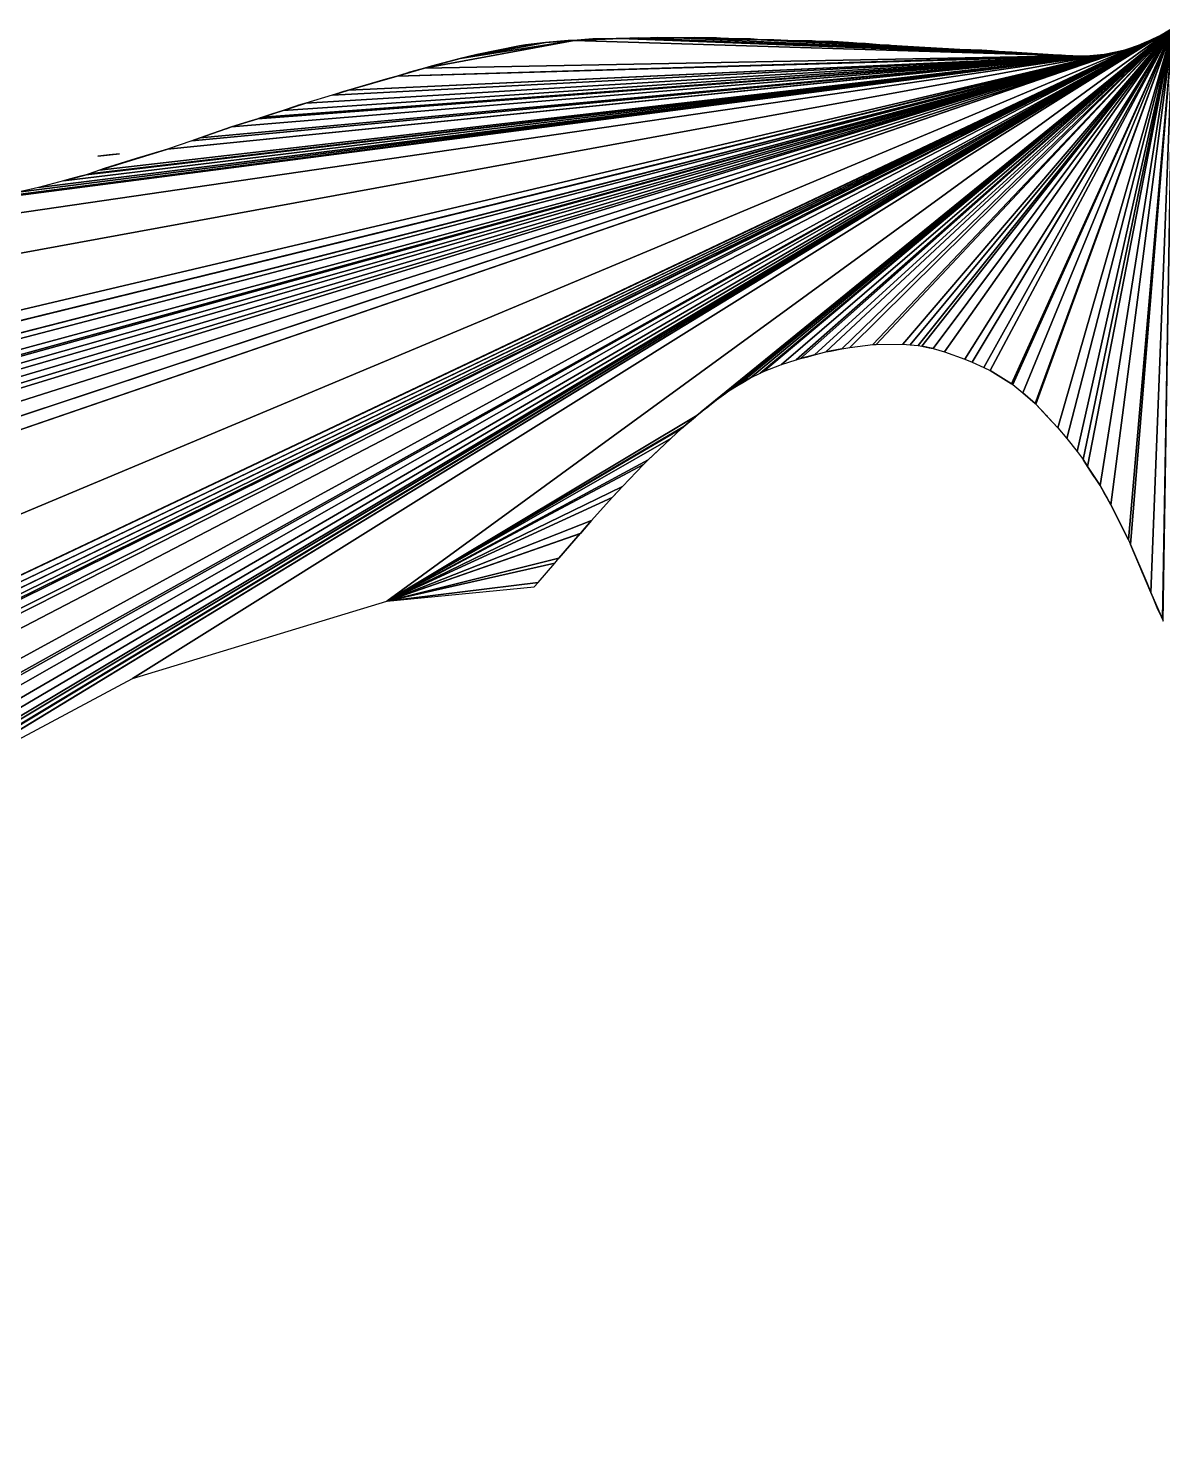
# Model space of a CAD drawing. Extents: x -95 to 96, y -89 to 94.
# Drawn here: x -28.5 to 23.4, y 22.3 to 87 of the extents above; entities that cross this region are included whole.
import ezdxf

# ---------------------------------------------------------------- set-up
doc = ezdxf.new("R2010")
doc.units = 0

msp = doc.modelspace()

# ---------------------------------------------------------------- linework, layer by layer
for points in [[(23.885, 87.041, 106), (-82.105, 22.967, 106), (-82.465, 22.338, 106)], [(23.885, 87.041, 106), (-82.465, 22.338, 106), (-34.445, 51.551, 106)], [(23.885, 87.041, 106), (-82.06, 23.062, 106), (-82.105, 22.967, 106)], [(23.885, 87.041, 106), (23.869, 87.032, 106), (-82.06, 23.062, 106)], [(23.869, 87.032, 106), (-81.797, 23.673, 106), (-82.06, 23.062, 106)], [(23.869, 87.032, 106), (23.34, 86.718, 106), (-81.797, 23.673, 106)], [(23.34, 86.718, 106), (-81.634, 24.057, 106), (-81.797, 23.673, 106)], [(23.34, 86.718, 106), (-81.259, 25.068, 106), (-81.634, 24.057, 106)], [(23.34, 86.718, 106), (-80.909, 26.137, 106), (-81.259, 25.068, 106)], [(23.34, 86.718, 106), (-80.507, 27.557, 106), (-80.909, 26.137, 106)], [(23.34, 86.718, 106), (-80.244, 28.601, 106), (-80.507, 27.557, 106)], [(23.34, 86.718, 106), (-80.179, 28.877, 106), (-80.244, 28.601, 106)], [(23.34, 86.718, 106), (-79.852, 30.328, 106), (-80.179, 28.877, 106)], [(23.34, 86.718, 106), (-79.184, 33.397, 106), (-79.852, 30.328, 106)], [(23.34, 86.718, 106), (-78.704, 35.001, 106), (-79.184, 33.397, 106)], [(23.34, 86.718, 106), (-78.543, 35.523, 106), (-78.704, 35.001, 106)], [(23.34, 86.718, 106), (-78.332, 36.429, 106), (-78.543, 35.523, 106)], [(23.34, 86.718, 106), (-78.314, 36.586, 106), (-78.332, 36.429, 106)], [(23.34, 86.718, 106), (-78.283, 36.951, 106), (-78.314, 36.586, 106)], [(23.34, 86.718, 106), (-78.276, 37.473, 106), (-78.283, 36.951, 106)], [(23.34, 86.718, 106), (22.956, 86.537, 106), (-78.276, 37.473, 106)], [(23.885, 87.041, 106), (-34.445, 51.551, 106), (-23.726, 57.281, 106)], [(23.885, 87.041, 106), (-23.726, 57.281, 106), (-12.096, 60.809, 106)], [(23.885, 87.041, 106), (-12.096, 60.809, 106), (2.09, 69.308, 106)], [(23.885, 87.041, 106), (2.09, 69.308, 106), (2.302, 69.478, 106)], [(23.885, 87.041, 106), (2.302, 69.478, 106), (2.484, 69.62, 106)], [(23.885, 87.041, 106), (2.484, 69.62, 106), (2.994, 70.034, 106)], [(23.885, 87.041, 106), (2.994, 70.034, 106), (3.515, 70.41, 106)], [(23.885, 87.041, 106), (3.515, 70.41, 106), (3.633, 70.487, 106)], [(23.885, 87.041, 106), (3.633, 70.487, 106), (3.987, 70.708, 106)], [(23.885, 87.041, 106), (3.987, 70.708, 106), (4.555, 71.037, 106)], [(23.885, 87.041, 106), (4.555, 71.037, 106), (5.001, 71.26, 106)], [(23.885, 87.041, 106), (5.001, 71.26, 106), (5.154, 71.324, 106)], [(23.885, 87.041, 106), (5.154, 71.324, 106), (5.974, 71.643, 106)], [(23.885, 87.041, 106), (5.974, 71.643, 106), (6.647, 71.867, 106)], [(23.885, 87.041, 106), (6.647, 71.867, 106), (6.844, 71.921, 106)], [(23.885, 87.041, 106), (6.844, 71.921, 106), (7.483, 72.091, 106)], [(23.885, 87.041, 106), (7.483, 72.091, 106), (7.996, 72.224, 106)], [(23.885, 87.041, 106), (7.996, 72.224, 106), (8.734, 72.368, 106)], [(23.885, 87.041, 106), (8.734, 72.368, 106), (9.104, 72.432, 106)], [(23.885, 87.041, 106), (9.104, 72.432, 106), (10.157, 72.565, 106)], [(23.885, 87.041, 106), (10.157, 72.565, 106), (10.3, 72.571, 106)], [(23.885, 87.041, 106), (10.3, 72.571, 106), (11.523, 72.582, 106)], [(23.885, 87.041, 106), (11.523, 72.582, 106), (11.866, 72.552, 106)], [(23.885, 87.041, 106), (11.866, 72.552, 106), (12.219, 72.516, 106)], [(23.885, 87.041, 106), (12.219, 72.516, 106), (12.388, 72.495, 106)], [(23.885, 87.041, 106), (12.388, 72.495, 106), (12.909, 72.382, 106)], [(23.885, 87.041, 106), (12.909, 72.382, 106), (13.431, 72.231, 106)], [(23.885, 87.041, 106), (13.431, 72.231, 106), (14.364, 71.9, 106)], [(23.885, 87.041, 106), (14.364, 71.9, 106), (14.699, 71.762, 106)], [(23.885, 87.041, 106), (14.699, 71.762, 106), (15.226, 71.519, 106)], [(23.885, 87.041, 106), (15.226, 71.519, 106), (15.519, 71.377, 106)], [(23.885, 87.041, 106), (15.519, 71.377, 106), (16.5, 70.77, 106)], [(23.885, 87.041, 106), (16.5, 70.77, 106), (16.563, 70.727, 106)], [(23.885, 87.041, 106), (16.563, 70.727, 106), (17.018, 70.352, 106)], [(23.885, 87.041, 106), (17.018, 70.352, 106), (17.577, 69.86, 106)], [(23.885, 87.041, 106), (17.577, 69.86, 106), (17.61, 69.83, 106)], [(23.885, 87.041, 106), (17.61, 69.83, 106), (18.625, 68.758, 106)], [(23.885, 87.041, 106), (18.625, 68.758, 106), (19.03, 68.264, 106)], [(23.885, 87.041, 106), (19.03, 68.264, 106), (19.505, 67.66, 106)], [(23.885, 87.041, 106), (19.505, 67.66, 106), (19.775, 67.301, 106)], [(23.885, 87.041, 106), (19.775, 67.301, 106), (19.978, 66.98, 106)], [(23.885, 87.041, 106), (19.978, 66.98, 106), (20.557, 66.105, 106)], [(23.885, 87.041, 106), (20.557, 66.105, 106), (21.043, 65.222, 106)], [(23.885, 87.041, 106), (21.043, 65.222, 106), (21.846, 63.631, 106)], [(23.885, 87.041, 106), (21.846, 63.631, 106), (21.947, 63.405, 106)], [(23.885, 87.041, 106), (21.947, 63.405, 106), (22.88, 61.214, 106)], [(23.885, 87.041, 106), (22.88, 61.214, 106), (23.401, 59.986, 106)], [(23.885, 87.041, 106), (23.401, 59.986, 106), (23.435, 59.903, 106)], [(22.294, 86.246, 106), (-77.945, 51.793, 106), (-79.492, 43.572, 106)], [(22.294, 86.246, 106), (-79.492, 43.572, 106), (-78.412, 38.517, 106)], [(22.825, 86.478, 106), (22.294, 86.246, 106), (-78.412, 38.517, 106)], [(22.825, 86.478, 106), (-78.412, 38.517, 106), (-78.328, 37.995, 106)], [(22.956, 86.537, 106), (22.825, 86.478, 106), (-78.328, 37.995, 106)], [(22.956, 86.537, 106), (-78.328, 37.995, 106), (-78.276, 37.473, 106)], [(22.294, 86.246, 106), (21.782, 86.072, 106), (-77.945, 51.793, 106)], [(21.782, 86.072, 106), (-77.105, 53.315, 106), (-77.945, 51.793, 106)], [(21.782, 86.072, 106), (21.668, 86.036, 106), (-77.105, 53.315, 106)], [(-3.518, 86.488, 106), (-8.73, 85.652, 106), (-10.371, 85.208, 106)], [(19.172, 85.774, 106), (-3.518, 86.488, 106), (-10.371, 85.208, 106)], [(-3.518, 86.488, 106), (-4.835, 86.385, 106), (-8.73, 85.652, 106)], [(-4.835, 86.385, 106), (-6.013, 86.236, 106), (-8.73, 85.652, 106)], [(-6.013, 86.236, 106), (-7.966, 85.839, 106), (-8.73, 85.652, 106)], [(-4.835, 86.385, 106), (-5.741, 86.278, 106), (-6.013, 86.236, 106)], [(-3.518, 86.488, 106), (-3.791, 86.479, 106), (-4.835, 86.385, 106)], [(-1.404, 86.577, 106), (-3.034, 86.533, 106), (-3.518, 86.488, 106)], [(19.172, 85.774, 106), (-1.404, 86.577, 106), (-3.518, 86.488, 106)], [(-3.034, 86.533, 106), (-3.379, 86.503, 106), (-3.518, 86.488, 106)], [(-1.404, 86.577, 106), (-2.656, 86.552, 106), (-3.034, 86.533, 106)], [(-1.404, 86.577, 106), (-1.601, 86.576, 106), (-2.656, 86.552, 106)], [(-0.442, 86.594, 106), (-1.39, 86.58, 106), (-1.404, 86.577, 106)], [(19.172, 85.774, 106), (-0.442, 86.594, 106), (-1.404, 86.577, 106)], [(-0.442, 86.594, 106), (-0.554, 86.597, 106), (-1.39, 86.58, 106)], [(1.16, 86.603, 106), (-0.361, 86.594, 106), (-0.442, 86.594, 106)], [(19.172, 85.774, 106), (1.16, 86.603, 106), (-0.442, 86.594, 106)], [(1.16, 86.603, 106), (0.295, 86.62, 106), (-0.361, 86.594, 106)], [(5.037, 86.514, 106), (2.004, 86.615, 106), (1.16, 86.603, 106)], [(19.172, 85.774, 106), (5.037, 86.514, 106), (1.16, 86.603, 106)], [(3.179, 86.591, 106), (2.994, 86.603, 106), (2.004, 86.615, 106)], [(5.037, 86.514, 106), (3.179, 86.591, 106), (2.004, 86.615, 106)], [(5.037, 86.514, 106), (3.87, 86.565, 106), (3.179, 86.591, 106)], [(5.037, 86.514, 106), (4.559, 86.559, 106), (3.87, 86.565, 106)], [(6.586, 86.467, 106), (5.603, 86.51, 106), (5.037, 86.514, 106)], [(10.466, 86.283, 106), (6.586, 86.467, 106), (5.037, 86.514, 106)], [(12.271, 86.173, 106), (10.466, 86.283, 106), (5.037, 86.514, 106)], [(19.172, 85.774, 106), (12.271, 86.173, 106), (5.037, 86.514, 106)], [(6.586, 86.467, 106), (5.622, 86.511, 106), (5.603, 86.51, 106)], [(7.691, 86.443, 106), (7.37, 86.462, 106), (6.586, 86.467, 106)], [(9.42, 86.36, 106), (7.691, 86.443, 106), (6.586, 86.467, 106)], [(10.466, 86.283, 106), (9.42, 86.36, 106), (6.586, 86.467, 106)], [(9.043, 86.396, 106), (8.212, 86.434, 106), (7.691, 86.443, 106)], [(9.42, 86.36, 106), (9.043, 86.396, 106), (7.691, 86.443, 106)], [(9.043, 86.396, 106), (8.32, 86.437, 106), (8.212, 86.434, 106)], [(9.42, 86.36, 106), (9.256, 86.381, 106), (9.043, 86.396, 106)], [(10.466, 86.283, 106), (9.811, 86.339, 106), (9.42, 86.36, 106)], [(10.466, 86.283, 106), (10.3, 86.301, 106), (9.811, 86.339, 106)], [(10.96, 86.258, 106), (10.905, 86.266, 106), (10.466, 86.283, 106)], [(12.271, 86.173, 106), (10.96, 86.258, 106), (10.466, 86.283, 106)], [(12.265, 86.174, 106), (12.258, 86.174, 106), (10.96, 86.258, 106)], [(12.271, 86.173, 106), (12.265, 86.174, 106), (10.96, 86.258, 106)], [(12.265, 86.174, 106), (12.262, 86.174, 106), (12.258, 86.174, 106)], [(14.13, 86.067, 106), (13.53, 86.104, 106), (12.271, 86.173, 106)], [(18.65, 85.806, 106), (14.13, 86.067, 106), (12.271, 86.173, 106)], [(19.172, 85.774, 106), (18.65, 85.806, 106), (12.271, 86.173, 106)], [(14.13, 86.067, 106), (13.617, 86.101, 106), (13.53, 86.104, 106)], [(15.614, 86.001, 106), (15.135, 86.032, 106), (14.13, 86.067, 106)], [(15.909, 85.976, 106), (15.614, 86.001, 106), (14.13, 86.067, 106)], [(16.969, 85.914, 106), (15.909, 85.976, 106), (14.13, 86.067, 106)], [(18.65, 85.806, 106), (16.969, 85.914, 106), (14.13, 86.067, 106)], [(22.825, 86.478, 106), (22.675, 86.416, 106), (22.294, 86.246, 106)], [(21.668, 86.036, 106), (-76.079, 54.963, 106), (-77.105, 53.315, 106)], [(21.668, 86.036, 106), (-75.12, 56.399, 106), (-76.079, 54.963, 106)], [(21.668, 86.036, 106), (-74.743, 56.951, 106), (-75.12, 56.399, 106)], [(21.668, 86.036, 106), (-74.289, 57.668, 106), (-74.743, 56.951, 106)], [(21.668, 86.036, 106), (-74.282, 57.678, 106), (-74.289, 57.668, 106)], [(21.668, 86.036, 106), (-73.809, 58.459, 106), (-74.282, 57.678, 106)], [(21.668, 86.036, 106), (-73.469, 59.063, 106), (-73.809, 58.459, 106)], [(21.668, 86.036, 106), (-73.125, 59.744, 106), (-73.469, 59.063, 106)], [(21.668, 86.036, 106), (-73.038, 59.917, 106), (-73.125, 59.744, 106)], [(21.668, 86.036, 106), (-72.794, 60.436, 106), (-73.038, 59.917, 106)], [(21.668, 86.036, 106), (-72.339, 61.48, 106), (-72.794, 60.436, 106)], [(21.668, 86.036, 106), (-72.137, 62.002, 106), (-72.339, 61.48, 106)], [(21.668, 86.036, 106), (21.26, 85.941, 106), (-72.137, 62.002, 106)], [(21.26, 85.941, 106), (-71.75, 63.138, 106), (-72.137, 62.002, 106)], [(21.26, 85.941, 106), (20.738, 85.841, 106), (-71.75, 63.138, 106)], [(20.738, 85.841, 106), (-71.466, 64.089, 106), (-71.75, 63.138, 106)], [(20.738, 85.841, 106), (-69.466, 69.293, 106), (-71.466, 64.089, 106)], [(20.738, 85.841, 106), (-61.199, 73.881, 106), (-69.466, 69.293, 106)], [(20.738, 85.841, 106), (-31.451, 79.072, 106), (-61.199, 73.881, 106)], [(20.738, 85.841, 106), (-30.408, 79.245, 106), (-31.451, 79.072, 106)], [(20.738, 85.841, 106), (-28.967, 79.537, 106), (-30.408, 79.245, 106)], [(20.738, 85.841, 106), (-28.032, 79.755, 106), (-28.967, 79.537, 106)], [(20.738, 85.841, 106), (-26.883, 80.052, 106), (-28.032, 79.755, 106)], [(20.738, 85.841, 106), (-25.854, 80.334, 106), (-26.883, 80.052, 106)], [(20.738, 85.841, 106), (-25.711, 80.378, 106), (-25.854, 80.334, 106)], [(20.738, 85.841, 106), (-25.238, 80.539, 106), (-25.711, 80.378, 106)], [(20.738, 85.841, 106), (-22.135, 81.511, 106), (-25.238, 80.539, 106)], [(20.738, 85.841, 106), (20.081, 85.778, 106), (-22.135, 81.511, 106)], [(20.081, 85.778, 106), (-21.014, 81.893, 106), (-22.135, 81.511, 106)], [(20.081, 85.778, 106), (-20.631, 82.023, 106), (-21.014, 81.893, 106)], [(20.081, 85.778, 106), (-19.194, 82.523, 106), (-20.631, 82.023, 106)], [(20.081, 85.778, 106), (-17.993, 82.896, 106), (-19.194, 82.523, 106)], [(20.081, 85.778, 106), (-17.773, 82.97, 106), (-17.993, 82.896, 106)], [(20.081, 85.778, 106), (-16.836, 83.273, 106), (-17.773, 82.97, 106)], [(20.081, 85.778, 106), (-15.804, 83.61, 106), (-16.836, 83.273, 106)], [(20.081, 85.778, 106), (-14.591, 83.974, 106), (-15.804, 83.61, 106)], [(20.081, 85.778, 106), (-13.85, 84.201, 106), (-14.591, 83.974, 106)], [(20.081, 85.778, 106), (19.694, 85.764, 106), (-13.85, 84.201, 106)], [(19.694, 85.764, 106), (-11.619, 84.842, 106), (-13.85, 84.201, 106)], [(19.172, 85.774, 106), (-10.371, 85.208, 106), (-11.619, 84.842, 106)], [(19.694, 85.764, 106), (19.172, 85.774, 106), (-11.619, 84.842, 106)], [(-8.73, 85.652, 106), (-10.054, 85.302, 106), (-10.371, 85.208, 106)], [(-8.73, 85.652, 106), (-8.959, 85.6, 106), (-10.054, 85.302, 106)], [(16.969, 85.914, 106), (16.533, 85.948, 106), (15.909, 85.976, 106)], [(18.65, 85.806, 106), (17.684, 85.873, 106), (16.969, 85.914, 106)], [(19.172, 85.774, 106), (18.786, 85.807, 106), (18.65, 85.806, 106)], [(19.694, 85.764, 106), (19.307, 85.773, 106), (19.172, 85.774, 106)], [(20.738, 85.841, 106), (20.414, 85.817, 106), (20.081, 85.778, 106)], [(21.26, 85.941, 106), (21.065, 85.908, 106), (20.738, 85.841, 106)], [(21.668, 86.036, 106), (21.487, 85.996, 106), (21.26, 85.941, 106)], [(-11.619, 84.842, 106), (-12.287, 84.67, 106), (-13.85, 84.201, 106)], [(-11.619, 84.842, 106), (-12.141, 84.718, 106), (-12.287, 84.67, 106)], [(-10.371, 85.208, 106), (-11.176, 84.99, 106), (-11.619, 84.842, 106)], [(-10.371, 85.208, 106), (-11.052, 85.029, 106), (-11.176, 84.99, 106)], [(-13.85, 84.201, 106), (-14.477, 84.016, 106), (-14.591, 83.974, 106)], [(-13.85, 84.201, 106), (-14.069, 84.14, 106), (-14.477, 84.016, 106)], [(-15.804, 83.61, 106), (-16.299, 83.464, 106), (-16.836, 83.273, 106)], [(-15.804, 83.61, 106), (-16.135, 83.517, 106), (-16.299, 83.464, 106)], [(-17.993, 82.896, 106), (-18.404, 82.776, 106), (-19.194, 82.523, 106)], [(-17.773, 82.97, 106), (-17.882, 82.937, 106), (-17.993, 82.896, 106)], [(-16.836, 83.273, 106), (-17.368, 83.116, 106), (-17.773, 82.97, 106)], [(-19.194, 82.523, 106), (-19.448, 82.436, 106), (-20.631, 82.023, 106)], [(-19.194, 82.523, 106), (-19.313, 82.488, 106), (-19.448, 82.436, 106)], [(-20.631, 82.023, 106), (-20.896, 81.937, 106), (-21.014, 81.893, 106)], [(-25.311, 81.181, 105.129), (-24.319, 81.288, 105.39), (-24.794, 81.247, 105.245)], [(-22.135, 81.511, 106), (-25.021, 80.618, 106), (-25.238, 80.539, 106)], [(-22.135, 81.511, 106), (-23.557, 81.072, 106), (-25.021, 80.618, 106)], [(-25.854, 80.334, 106), (-26.627, 80.126, 106), (-26.883, 80.052, 106)], [(-25.854, 80.334, 106), (-26.103, 80.27, 106), (-26.627, 80.126, 106)], [(12.388, 72.495, 106), (12.729, 72.417, 106), (12.909, 72.382, 106)], [(6.844, 71.921, 106), (7.169, 71.995, 106), (7.483, 72.091, 106)], [(7.996, 72.224, 106), (8.212, 72.263, 106), (8.734, 72.368, 106)], [(15.519, 71.377, 106), (15.528, 71.37, 106), (16.5, 70.77, 106)], [(3.987, 70.708, 106), (4.118, 70.775, 106), (4.555, 71.037, 106)], [(2.484, 69.62, 106), (2.751, 69.83, 106), (2.994, 70.034, 106)], [(2.994, 70.034, 106), (3.424, 70.342, 106), (3.515, 70.41, 106)], [(17.018, 70.352, 106), (17.085, 70.287, 106), (17.577, 69.86, 106)], [(-12.096, 60.809, 106), (1.495, 68.804, 106), (2.09, 69.308, 106)], [(1.495, 68.804, 106), (2.029, 69.255, 106), (2.09, 69.308, 106)], [(2.484, 69.62, 106), (2.613, 69.705, 106), (2.751, 69.83, 106)], [(17.61, 69.83, 106), (18.096, 69.308, 106), (18.13, 69.275, 106)], [(17.61, 69.83, 106), (18.13, 69.275, 106), (18.625, 68.758, 106)], [(-12.096, 60.809, 106), (1.396, 68.717, 106), (1.495, 68.804, 106)], [(-12.096, 60.809, 106), (0.906, 68.263, 106), (1.396, 68.717, 106)], [(1.396, 68.717, 106), (1.475, 68.786, 106), (1.495, 68.804, 106)], [(-12.096, 60.809, 106), (-0.138, 67.28, 106), (0.906, 68.263, 106)], [(-0.138, 67.28, 106), (0.068, 67.464, 106), (0.906, 68.263, 106)], [(19.775, 67.301, 106), (19.884, 67.126, 106), (19.978, 66.98, 106)], [(-12.096, 60.809, 106), (-0.34, 67.074, 106), (-0.138, 67.28, 106)], [(-12.096, 60.809, 106), (-1.312, 66.072, 106), (-0.34, 67.074, 106)], [(-0.34, 67.074, 106), (-0.166, 67.248, 106), (-0.138, 67.28, 106)], [(19.978, 66.98, 106), (20.152, 66.699, 106), (20.28, 66.515, 106)], [(19.978, 66.98, 106), (20.28, 66.515, 106), (20.557, 66.105, 106)], [(-12.096, 60.809, 106), (-1.783, 65.567, 106), (-1.312, 66.072, 106)], [(-1.783, 65.567, 106), (-1.739, 65.612, 106), (-1.312, 66.072, 106)], [(20.557, 66.105, 106), (20.773, 65.695, 106), (20.824, 65.609, 106)], [(20.557, 66.105, 106), (20.824, 65.609, 106), (20.856, 65.557, 106)], [(20.557, 66.105, 106), (20.856, 65.557, 106), (21.043, 65.222, 106)], [(-12.096, 60.809, 106), (-2.728, 64.512, 106), (-1.783, 65.567, 106)], [(21.043, 65.222, 106), (21.343, 64.609, 106), (21.846, 63.631, 106)], [(-12.096, 60.809, 106), (-3.231, 63.918, 106), (-2.728, 64.512, 106)], [(-3.231, 63.918, 106), (-3.099, 64.063, 106), (-2.728, 64.512, 106)], [(-12.096, 60.809, 106), (-3.239, 63.908, 106), (-3.231, 63.918, 106)], [(-12.096, 60.809, 106), (-4.216, 62.778, 106), (-3.239, 63.908, 106)], [(-4.216, 62.778, 106), (-3.59, 63.494, 106), (-3.239, 63.908, 106)], [(-12.096, 60.809, 106), (-4.397, 62.561, 106), (-4.216, 62.778, 106)], [(21.947, 63.405, 106), (22.088, 63.05, 106), (22.305, 62.562, 106)], [(21.947, 63.405, 106), (22.305, 62.562, 106), (22.688, 61.665, 106)], [(21.947, 63.405, 106), (22.688, 61.665, 106), (22.88, 61.214, 106)], [(-12.096, 60.809, 106), (-5.169, 61.669, 106), (-4.397, 62.561, 106)], [(22.305, 62.562, 106), (22.461, 62.159, 106), (22.688, 61.665, 106)], [(-12.096, 60.809, 106), (-5.353, 61.473, 106), (-5.169, 61.669, 106)], [(22.88, 61.214, 106), (23.174, 60.446, 106), (23.401, 59.986, 106)]]:
    msp.add_3dface(points)

doc.saveas('drawing.dxf')
